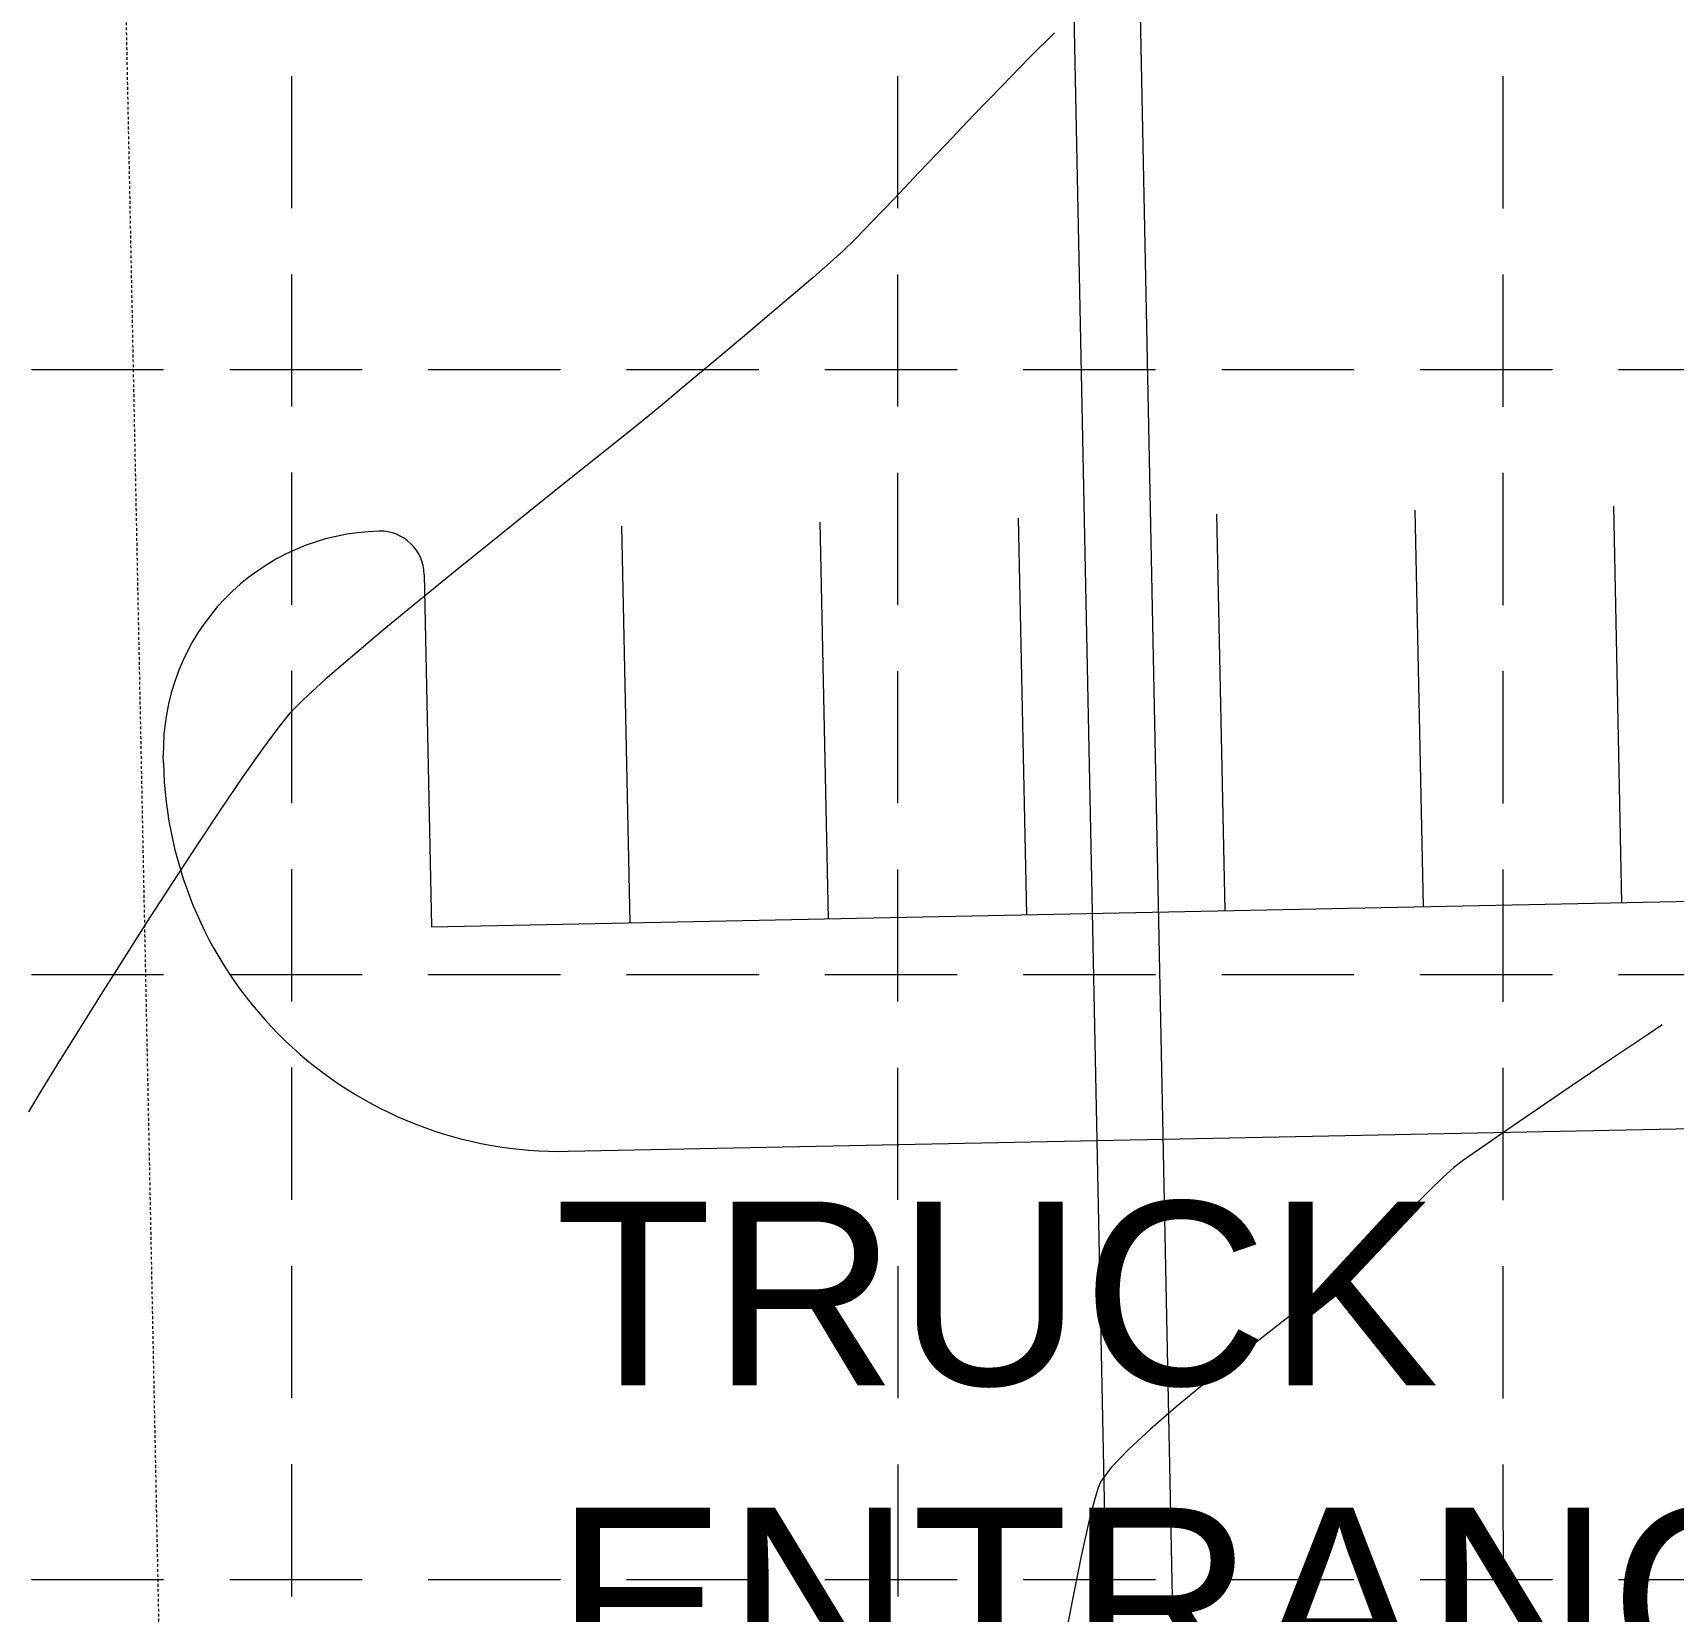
# Model space of a CAD drawing. Extents: x 2140663 to 2528301, y 336313 to 7007653.
# Drawn here: x 2527382 to 2527456.4, y 7007156.3 to 7007228 of the extents above; entities that cross this region are included whole.
import ezdxf

# ---------------------------------------------------------------- set-up
doc = ezdxf.new("R2010")
doc.units = 0
doc.header["$MEASUREMENT"] = 0
doc.linetypes.add('HIDDEN', pattern=[0.375, 0.25, -0.125])
doc.linetypes.add('xdrc002pt$0$HIDDEN2', pattern=[0.1875, 0.125, -0.0625])
for name, color, linetype in [('1 EXISTING CONTOURS', 43, 'Continuous'), ('BATCH PLANT', 13, 'HIDDEN'), ('GRID', 254, 'HIDDEN'), ('xdrc002ar$0$xdrc002ar$0$C-PKNG-FACE-N', 1, 'Continuous'), ('xdrc002ar$0$xdrc002ar$0$C-PKNG-STRP-N', 6, 'Continuous'), ('xdrc002pt$0$V-ESMT-ACCS-N', 2, 'xdrc002pt$0$HIDDEN2'), ('xdrc002STM$0$C-STRM-PIPE-N', 5, 'Continuous')]:
    doc.layers.add(name, color=color, linetype=linetype)
doc.styles.add('LOGO', font='', dxfattribs={"height": 0.15})
doc.styles.get('LOGO').set_extended_font_data('Rockwell')

msp = doc.modelspace()

# ---------------------------------------------------------------- linework, layer by layer
at = {"layer": '1 EXISTING CONTOURS', "color": 43, "lineweight": 0}
for points, elevation in [([(2527428.365560466, 7007227.973671073), (2527427.21833312, 7007226.831421363)], 605), ([(2527425.982675806, 7007225.569757395), (2527424.70529673, 7007224.24450813)], 605), ([(2527424.70529673, 7007224.24450813), (2527423.432904097, 7007222.911502528)], 605), ([(2527418.780524748, 7007218.084143097), (2527418.184705879, 7007217.548291794)], 605), ([(2527415.524342918, 7007215.260801979), (2527414.489944599, 7007214.38731604)], 605), ([(2527413.453420005, 7007213.516163421), (2527412.457776573, 7007212.682040912)], 605), ([(2527410.146207599, 7007210.748821955), (2527409.563840292, 7007210.272367522)], 605), ([(2527409.563840292, 7007210.272367522), (2527408.649627416, 7007209.538181741)], 605), ([(2527406.062988833, 7007207.473291149), (2527404.509225065, 7007206.230923849)], 605), ([(2527397.942262786, 7007200.892578873), (2527396.509200265, 7007199.686617455)], 605), ([(2527394.308805667, 7007197.738225694), (2527393.660135531, 7007197.084132857)], 605), ([(2527393.660135531, 7007197.084132857), (2527393.122605226, 7007196.41970899)], 605), ([(2527392.40203957, 7007195.437734504), (2527391.531381583, 7007194.191798613)], 605), ([(2527388.348283815, 7007189.406114661), (2527387.206686682, 7007187.6402253)], 605), ([(2527384.001403906, 7007182.580822092), (2527383.115955916, 7007181.152406698)], 605), ([(2527383.115955916, 7007181.152406698), (2527382.376902755, 7007179.942332833)], 605), ([(2527382.376902755, 7007179.942332833), (2527381.817187443, 7007179.004189712)], 605), ([(2527447.741631344, 7007177.388208344), (2527446.919314931, 7007176.807852152)], 606), ([(2527446.476137538, 7007176.477156268), (2527445.978530969, 7007176.030983099)], 606), ([(2527446.919314931, 7007176.807852152), (2527446.476137538, 7007176.477156268)], 606), ([(2527444.714169081, 7007174.764098892), (2527444.032711817, 7007174.055355357)], 606), ([(2527444.032711817, 7007174.055355357), (2527443.375269043, 7007173.371055867)], 606), ([(2527442.30302307, 7007172.299724023), (2527441.891753698, 7007171.956387075)], 606), ([(2527439.084418245, 7007169.776182012), (2527437.821441652, 7007168.793422792)], 606), ([(2527436.493521506, 7007167.746338408), (2527435.159851108, 7007166.67314102)], 606), ([(2527435.159851108, 7007166.67314102), (2527433.87962376, 7007165.61204279)], 606), ([(2527433.87962376, 7007165.61204279), (2527432.712032763, 7007164.601255883)], 606), ([(2527430.951533027, 7007162.88346467), (2527430.47701089, 7007162.25288469)], 606), ([(2527430.345883678, 7007161.945162619), (2527430.188453688, 7007161.436643806)], 606), ([(2527430.47701089, 7007162.25288469), (2527430.43633959, 7007162.173444961)], 606), ([(2527430.188453688, 7007161.436643806), (2527429.940858345, 7007160.469327494)], 606)]:
    msp.add_lwpolyline(points, dxfattribs=dict(at, elevation=elevation))
at = {"layer": '1 EXISTING CONTOURS', "color": 43, "lineweight": 0, "extrusion": (0.71443172564396, -0.6997051589015144, 0), "elevation": -3097318.574505396}
msp.add_lwpolyline([(6774639.02056681, 605), (6774637.254598248, 605)], dxfattribs=at)
at = {"layer": '1 EXISTING CONTOURS', "color": 43, "lineweight": 0, "extrusion": (0.7249961495910842, -0.6887529187437991, 0), "elevation": -2993872.975344039}
msp.add_lwpolyline([(6820979.896479925, 605), (6820978.124149166, 605)], dxfattribs=at)
at = {"layer": '1 EXISTING CONTOURS', "color": 43, "lineweight": 0, "extrusion": (0.7249027871493465, -0.6888511807227373, 0), "elevation": -2994797.485116959}
msp.add_lwpolyline([(6820572.262336498, 605), (6820570.633109222, 605)], dxfattribs=at)
at = {"layer": '1 EXISTING CONTOURS', "color": 43, "lineweight": 0, "extrusion": (0.7225402111278043, -0.6913288966211293, 0), "elevation": -3018130.611081769}
msp.add_lwpolyline([(6810277.773523337, 605), (6810276.36003682, 605)], dxfattribs=at)
at = {"layer": '1 EXISTING CONTOURS', "color": 43, "lineweight": 0, "extrusion": (0.7161036359171797, -0.6979939703365606, 0), "elevation": -3081102.174728925}
msp.add_lwpolyline([(6782019.306556553, 605.0000000000007), (6782018.181382347, 605.0000000000007)], dxfattribs=at)
at = {"layer": '1 EXISTING CONTOURS', "color": 43, "lineweight": 0, "extrusion": (-0.6988952490069141, 0.7152240424619153, 0), "elevation": 3245329.866593469}
msp.add_lwpolyline([(-6704982.869531916, 605), (-6704982.104964017, 605)], dxfattribs=at)
at = {"layer": '1 EXISTING CONTOURS', "color": 43, "lineweight": 0, "extrusion": (-0.6577158570153552, 0.7532661225825553, 0), "elevation": 3615976.57530418}
msp.add_lwpolyline([(-6512576.591205813, 605.0000000000003), (-6512575.56902406, 605.0000000000003)], dxfattribs=at)
at = {"layer": '1 EXISTING CONTOURS', "color": 43, "lineweight": 0, "extrusion": (0.651601724439096, -0.7585612649667768, 0), "elevation": -3668533.751528861}
msp.add_lwpolyline([(6483115.551129039, 605.0000000000007), (6483114.363191416, 605.0000000000007)], dxfattribs=at)
at = {"layer": '1 EXISTING CONTOURS', "color": 43, "lineweight": 0, "extrusion": (-0.6477590886211694, 0.7618452356671086, 0), "elevation": 3701257.185120482}
msp.add_lwpolyline([(-6464488.145392432, 605.0000000000007), (-6464486.846881179, 605.0000000000007)], dxfattribs=at)
at = {"layer": '1 EXISTING CONTOURS', "color": 43, "lineweight": 0, "extrusion": (0.6433964313197968, -0.765533168559632, 0), "elevation": -3738125.569402389}
msp.add_lwpolyline([(6443236.353042692, 605), (6443234.999052251, 605)], dxfattribs=at)
at = {"layer": '1 EXISTING CONTOURS', "color": 43, "lineweight": 0, "extrusion": (-0.641474507865256, 0.7671443513179431, 0), "elevation": 3754272.964986396}
msp.add_lwpolyline([(-6433838.497153271, 605), (-6433837.308648351, 605)], dxfattribs=at)
at = {"layer": '1 EXISTING CONTOURS', "color": 43, "lineweight": 0, "extrusion": (0.6412931723036905, -0.7672959449630041, 0), "elevation": -3755793.523375017}
msp.add_lwpolyline([(6432949.791468727, 605.0000000000003), (6432948.768579438, 605.0000000000003)], dxfattribs=at)
at = {"layer": '1 EXISTING CONTOURS', "color": 43, "lineweight": 0, "extrusion": (0.6419403983399921, -0.766754540240286, 0), "elevation": -3750363.980054725}
msp.add_lwpolyline([(6436115.666028812, 605), (6436114.864005083, 605)], dxfattribs=at)
at = {"layer": '1 EXISTING CONTOURS', "color": 43, "lineweight": 0, "extrusion": (-0.6240389508782621, 0.7813932350531059, 0), "elevation": 3898184.687580673}
msp.add_lwpolyline([(-6347671.709824653, 605.0000000000003), (-6347670.19109193, 605.0000000000003)], dxfattribs=at)
at = {"layer": '1 EXISTING CONTOURS', "color": 43, "lineweight": 0, "extrusion": (0.6237458601739331, -0.7816272141602288, 0), "elevation": -3900564.987623515}
msp.add_lwpolyline([(6346207.803932283, 605), (6346206.012910832, 605)], dxfattribs=at)
at = {"layer": '1 EXISTING CONTOURS', "color": 43, "lineweight": 0, "extrusion": (-0.6260773086213046, 0.7797609913489542, 0), "elevation": 3881595.464278772}
msp.add_lwpolyline([(-6357824.263664396, 605), (-6357822.149830185, 605)], dxfattribs=at)
at = {"layer": '1 EXISTING CONTOURS', "color": 43, "lineweight": 0, "extrusion": (0.6284993955166623, -0.777810073112447, 0), "elevation": -3861803.391089018}
msp.add_lwpolyline([(6369863.452677321, 605), (6369861.288297817, 605)], dxfattribs=at)
at = {"layer": '1 EXISTING CONTOURS', "color": 43, "lineweight": 0, "extrusion": (0.631947584713896, -0.7750111290647853, 0), "elevation": -3833475.662992652}
msp.add_lwpolyline([(6386949.397390336, 605), (6386947.256342461, 605)], dxfattribs=at)
at = {"layer": '1 EXISTING CONTOURS', "color": 43, "lineweight": 0, "extrusion": (0.6368171231997471, -0.7710148841621661, 0), "elevation": -3793165.89771998}
msp.add_lwpolyline([(6410968.989663864, 605.0000000000003), (6410966.945780218, 605.0000000000003)], dxfattribs=at)
at = {"layer": '1 EXISTING CONTOURS', "color": 43, "lineweight": 0, "extrusion": (0.6547090685731901, -0.7558809665073105, 0), "elevation": -3641899.457176489}
msp.add_lwpolyline([(6498088.096253163, 605), (6498086.467783314, 605)], dxfattribs=at)
at = {"layer": '1 EXISTING CONTOURS', "color": 43, "lineweight": 0, "extrusion": (0.6730426847387132, -0.7396036401476842, 0), "elevation": -3481504.703434433}
msp.add_lwpolyline([(6585414.519901915, 605), (6585413.209111672, 605)], dxfattribs=at)
at = {"layer": '1 EXISTING CONTOURS', "color": 43, "lineweight": 0, "extrusion": (0.8062283670645649, -0.5916044456732941, 0), "elevation": -2107832.523437606}
msp.add_lwpolyline([(7144617.534460007, 605.0000000000003), (7144616.316474474, 605.0000000000003)], dxfattribs=at)
at = {"layer": '1 EXISTING CONTOURS', "color": 43, "lineweight": 0, "extrusion": (0.8275818375504408, -0.5613450829540025, 0), "elevation": -1841830.677119804}
msp.add_lwpolyline([(7217765.454162112, 605), (7217763.694447224, 605)], dxfattribs=at)
at = {"layer": '1 EXISTING CONTOURS', "color": 43, "lineweight": 0, "extrusion": (0.8328549656366206, -0.5534912882913547, 0), "elevation": -1773470.370153598}
msp.add_lwpolyline([(7234863.912904463, 605.0000000000007), (7234861.976083381, 605.0000000000007)], dxfattribs=at)
at = {"layer": '1 EXISTING CONTOURS', "color": 43, "lineweight": 0, "extrusion": (0.8367259895258993, -0.5476217841283386, 0), "elevation": -1722558.047667701}
msp.add_lwpolyline([(7247152.457290041, 605), (7247150.406099047, 605)], dxfattribs=at)
at = {"layer": '1 EXISTING CONTOURS', "color": 43, "lineweight": 0, "extrusion": (0.8424113101914316, -0.5388350252735579, 0), "elevation": -1646618.561071372}
msp.add_lwpolyline([(7264778.870150487, 605), (7264776.778648781, 605)], dxfattribs=at)
at = {"layer": '1 EXISTING CONTOURS', "color": 43, "lineweight": 0, "extrusion": (0.8448192802988377, -0.5350517579032462, 0), "elevation": -1614022.633250392}
msp.add_lwpolyline([(7272088.095493258, 605), (7272086.078102266, 605)], dxfattribs=at)
at = {"layer": '1 EXISTING CONTOURS', "color": 43, "lineweight": 0, "extrusion": (0.8472397813764739, -0.5312106482866705, 0), "elevation": -1580989.732617726}
msp.add_lwpolyline([(7279339.012117148, 605), (7279337.131695877, 605)], dxfattribs=at)
at = {"layer": '1 EXISTING CONTOURS', "color": 43, "lineweight": 0, "extrusion": (-0.5586333942304192, 0.8294146917257982, 0), "elevation": 4399939.205522086}
msp.add_lwpolyline([(-6010754.723829848, 606.0000000000003), (-6010752.60258634, 606.0000000000003)], dxfattribs=at)
at = {"layer": '1 EXISTING CONTOURS', "color": 43, "lineweight": 0, "extrusion": (0.5570368775530483, -0.8304877585166144, 0), "elevation": -4411493.504938831}
msp.add_lwpolyline([(6002280.528671619, 606.0000000000007), (6002279.768405974, 606.0000000000007)], dxfattribs=at)
at = {"layer": '1 EXISTING CONTOURS', "color": 43, "lineweight": 0, "extrusion": (0.5603198613003908, -0.8282763144218908, 0), "elevation": -4387699.922138084}
msp.add_lwpolyline([(6019692.787431787, 606), (6019690.735227938, 606)], dxfattribs=at)
at = {"layer": '1 EXISTING CONTOURS', "color": 43, "lineweight": 0, "extrusion": (0.5623097165214724, -0.8269267093917945, 0), "elevation": -4373213.733247412}
msp.add_lwpolyline([(6030222.947607812, 606), (6030221.041410971, 606)], dxfattribs=at)
at = {"layer": '1 EXISTING CONTOURS', "color": 43, "lineweight": 0, "extrusion": (-0.5649530243133192, 0.8251230698018533, 0), "elevation": 4353894.478574445}
msp.add_lwpolyline([(-6044184.563229216, 606), (-6044182.880001212, 606)], dxfattribs=at)
at = {"layer": '1 EXISTING CONTOURS', "color": 43, "lineweight": 0, "extrusion": (0.5690013026367439, -0.8223366206108595, 0), "elevation": -4324137.516105548}
msp.add_lwpolyline([(6065507.279632045, 606.0000000000007), (6065505.896320952, 606.0000000000007)], dxfattribs=at)
at = {"layer": '1 EXISTING CONTOURS', "color": 43, "lineweight": 0, "extrusion": (-0.7000327303569868, 0.7141107592166235, 0), "elevation": 3234604.886269047}
msp.add_lwpolyline([(-6710128.935668888, 606), (-6710128.093307735, 606)], dxfattribs=at)
at = {"layer": '1 EXISTING CONTOURS', "color": 43, "lineweight": 0, "extrusion": (0.7146542651362109, -0.6994778633542469, 0), "elevation": -3095114.487264788}
msp.add_lwpolyline([(6775599.9077275, 606), (6775598.960131071, 606)], dxfattribs=at)
at = {"layer": '1 EXISTING CONTOURS', "color": 43, "lineweight": 0, "extrusion": (0.6965937037195526, -0.7174658263208612, 0), "elevation": -3266806.269393829}
msp.add_lwpolyline([(6694506.256348272, 606), (6694505.58528256, 606)], dxfattribs=at)
at = {"layer": '1 EXISTING CONTOURS', "color": 43, "lineweight": 0, "extrusion": (0.7148131914499204, -0.6993154519451, 0), "elevation": -3093574.747552581}
msp.add_lwpolyline([(6776300.166649261, 606), (6776299.321852745, 606)], dxfattribs=at)
at = {"layer": '1 EXISTING CONTOURS', "color": 43, "lineweight": 0, "extrusion": (0.6120298651370174, -0.7908346503412482, 0), "elevation": -3994644.456956182}
msp.add_lwpolyline([(6287386.22527887, 606), (6287385.017049584, 606)], dxfattribs=at)
at = {"layer": '1 EXISTING CONTOURS', "color": 43, "lineweight": 0, "extrusion": (0.6180310809708859, -0.7861536637031964, 0), "elevation": -3946676.261260355}
msp.add_lwpolyline([(6317607.761753889, 606), (6317606.854824162, 606)], dxfattribs=at)
at = {"layer": '1 EXISTING CONTOURS', "color": 43, "lineweight": 0, "extrusion": (0.6115385745564702, -0.7912146180584889, 0), "elevation": -3998548.663169394}
msp.add_lwpolyline([(6284902.8058019, 606), (6284901.366445607, 606)], dxfattribs=at)
at = {"layer": '1 EXISTING CONTOURS', "color": 43, "lineweight": 0, "extrusion": (0.6191802138032835, -0.7852489177544406, 0), "elevation": -3937432.22090319}
msp.add_lwpolyline([(6323368.085645922, 606), (6323366.394564129, 606)], dxfattribs=at)
at = {"layer": '1 EXISTING CONTOURS', "color": 43, "lineweight": 0, "extrusion": (-0.6795120296510965, 0.7336643657418885, 0), "elevation": 3423486.040869455}
msp.add_lwpolyline([(-6615739.957927521, 606.0000000000007), (-6615738.60068381, 606.0000000000007)], dxfattribs=at)
at = {"layer": '1 EXISTING CONTOURS', "color": 43, "lineweight": 0, "extrusion": (0.7209200667121854, -0.6930182230011692, 0), "elevation": -3034015.879588803}
msp.add_lwpolyline([(6803161.143689658, 606.0000000000007), (6803160.040200073, 606.0000000000007)], dxfattribs=at)
at = {"layer": '1 EXISTING CONTOURS', "color": 43, "lineweight": 0, "extrusion": (0.9296753389854799, -0.3683799181310422, 0), "elevation": -231608.0801183619}
msp.add_lwpolyline([(7445440.48614436, 606.0000000000003), (7445440.240593753, 606.0000000000003)], dxfattribs=at)
at = {"layer": '1 EXISTING CONTOURS', "color": 43, "lineweight": 0, "extrusion": (0.9759700114748789, -0.2179048799401349, 0), "elevation": 939801.3675914058}
msp.add_lwpolyline([(7389517.801475712, 606), (7389516.131745822, 606)], dxfattribs=at)
at = {"layer": '1 EXISTING CONTOURS', "color": 43, "lineweight": 0, "extrusion": (0.9798029444773165, -0.1999654720034958, 0), "elevation": 1075193.116731073}
msp.add_lwpolyline([(7371033.511902699, 606.0000000000007), (7371031.430732248, 606.0000000000007)], dxfattribs=at)
at = {"layer": '1 EXISTING CONTOURS', "color": 43, "lineweight": 0, "extrusion": (0.9819438674761721, -0.1891725168356595, 0), "elevation": 1156232.077152228}
msp.add_lwpolyline([(7358754.784260229, 606), (7358752.35346782, 606)], dxfattribs=at)
at = {"layer": 'GRID', "color": 253, "linetype": 'HIDDEN', "lineweight": 0, "ltscale": 24}
for p, q in [((2527393.70391521, 7006032.011927022), (2527393.789998551, 7007623.565466588)), ((2527421.368363672, 7006032.007577593), (2527421.22060479, 7007623.464267181)), ((2527448.923389785, 7006032.003245368), (2527448.642908241, 7007623.487741725)), ((2527228.947377252, 7007212.700909346), (2528272.331315909, 7007212.700909346)), ((2527228.947377252, 7007185.243437274), (2528272.331315909, 7007185.243437274)), ((2527228.947377252, 7007157.785965205), (2528272.331315909, 7007157.785965205))]:
    msp.add_line(p, q, dxfattribs=at)
at = {"layer": 'xdrc002ar$0$xdrc002ar$0$C-PKNG-FACE-N', "color": 7, "lineweight": 0}
for p, q in [((2527397.726310619, 7007205.355555103), (2527397.726510573, 7007205.355559164)), ((2527399.766695042, 7007203.39656939), (2527400.091473821, 7007187.399872417)), ((2527387.931361749, 7007195.15463276), (2527387.931361749, 7007195.154632753)), ((2527387.93763687, 7007194.845557048), (2527387.931361749, 7007195.15463276)), ((2527400.091473821, 7007187.399872419), (2527508.068597851, 7007189.59211739)), ((2527406.299297088, 7007177.214649081), (2527465.350972586, 7007178.413567277))]:
    msp.add_line(p, q, dxfattribs=at)
for centre, radius, start, end in [((2527397.929297355, 7007195.357619497), 9.999996000000001, 91.16310867750155, 181.1631086792198), ((2527397.767107921, 7007203.355972043), 1.9999992, 1.163108680953634, 91.16310867731774), ((2527405.933920962, 7007195.210933172), 17.9999928, 181.1631086737245, 271.1631086805049)]:
    msp.add_arc(centre, radius, start, end, dxfattribs=at)
at = {"layer": 'xdrc002ar$0$xdrc002ar$0$C-PKNG-STRP-N', "color": 7, "lineweight": 0}
for p, q in [((2527444.716707945, 7007206.309594792), (2527445.082084069, 7007188.3133107)), ((2527453.714750009, 7007206.492280823), (2527454.080126135, 7007188.495996732)), ((2527408.724239741, 7007205.578844573), (2527409.089615867, 7007187.582560482)), ((2527417.722381786, 7007205.761532634), (2527418.087757911, 7007187.765248542)), ((2527426.720523831, 7007205.944220696), (2527427.085899956, 7007187.947936605)), ((2527435.718565898, 7007206.126906729), (2527436.083942024, 7007188.130622639))]:
    msp.add_line(p, q, dxfattribs=at)
at = {"layer": 'xdrc002pt$0$V-ESMT-ACCS-N', "color": 7, "lineweight": 0}
msp.add_line((2527389.720966088, 7007058.025896729), (2527384.838777327, 7007298.400017199), dxfattribs=at)
at = {"layer": 'xdrc002STM$0$C-STRM-PIPE-N', "color": 5, "lineweight": 0}
for p, q in [((2527433.225177836, 7007033.548677918), (2527427.972551592, 7007292.262226541)), ((2527436.277296989, 7007031.012045378), (2527430.971933473, 7007292.323122585))]:
    msp.add_line(p, q, dxfattribs=at)

# ---------------------------------------------------------------- texts
at = {"layer": 'BATCH PLANT', "color": 17, "linetype": 'Continuous', "insert": (2527405.701241181, 7007174.931911118), "char_height": 8.334531987176852, "width": 36.45809182338417, "attachment_point": 1, "style": 'LOGO'}
msp.add_mtext('{\\fArial|b0|i0|c0|p34;\\C0;TRUCK ENTRANCE}', dxfattribs=at)

doc.saveas('drawing.dxf')
